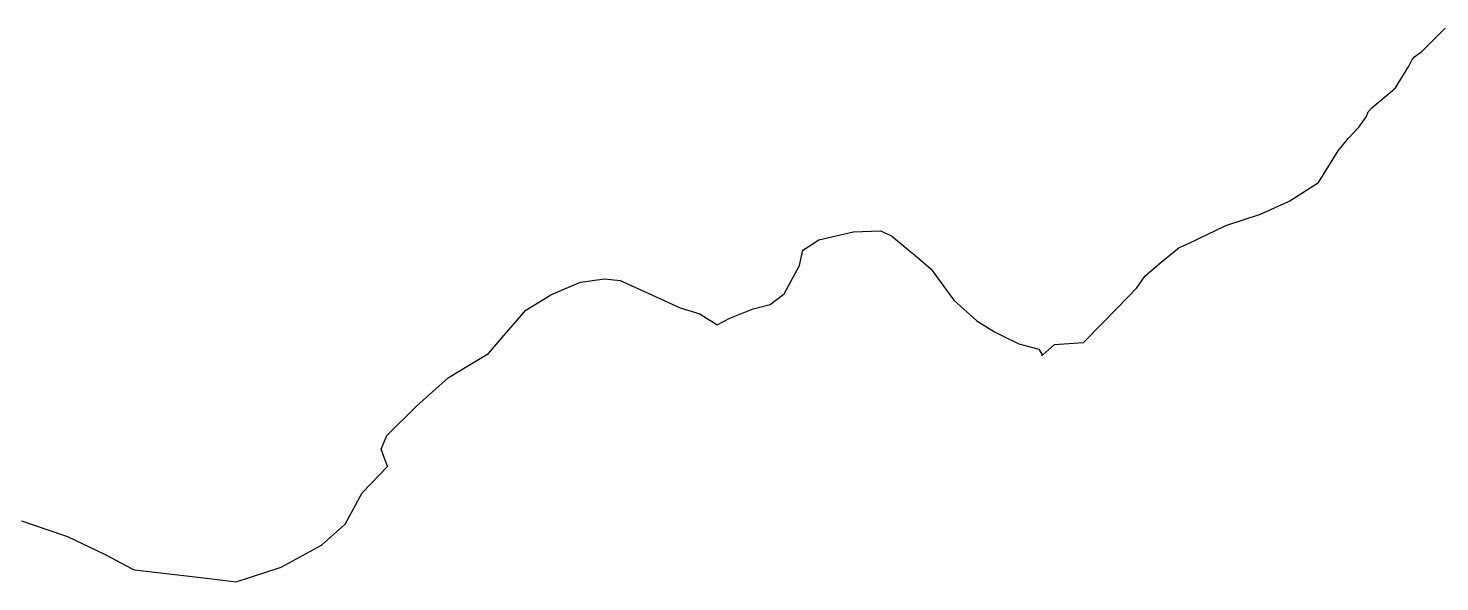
# Model space of a CAD drawing. Header units: metres. Extents: x 291186 to 378809, y 1824167 to 1998918.
# Drawn here: x 334295 to 348114, y 1824167 to 1829581 of the extents above; entities that cross this region are included whole.
import ezdxf

# ---------------------------------------------------------------- set-up
doc = ezdxf.new("R2010")
doc.units = ezdxf.units.M
doc.layers.add('DISTRICT BOUNDRY', color=86, linetype='Continuous')

msp = doc.modelspace()

# ---------------------------------------------------------------- linework, layer by layer
at = {"layer": 'DISTRICT BOUNDRY'}
msp.add_polyline3d([(334231, 1824764, 0), (334324, 1824731, 0), (334404, 1824704, 0), (334458, 1824685, 0), (334679, 1824608, 0), (335048, 1824433, 0), (335063, 1824427, 0), (335104, 1824405, 0), (335314, 1824294, 0), (335337, 1824282, 0), (336039, 1824203, 0), (336331, 1824167, 0), (336771, 1824310, 0), (337166, 1824524, 0), (337398, 1824731, 0), (337564, 1825037, 0), (337814, 1825294, 0), (337750, 1825462, 0), (337807, 1825596, 0), (338101, 1825889, 0), (338407, 1826162, 0), (338492, 1826213, 0), (338802, 1826399, 0), (338956, 1826579, 0), (339167, 1826822, 0), (339359, 1826941, 0), (339411, 1826973, 0), (339577, 1827044, 0), (339703, 1827097, 0), (339938, 1827130, 0), (340090, 1827112, 0), (340408, 1826970, 0), (340677, 1826847, 0), (340871, 1826788, 0), (341041, 1826681, 0), (341165, 1826745, 0), (341394, 1826835, 0), (341560, 1826878, 0), (341696, 1826984, 0), (341846, 1827260, 0), (341880, 1827411, 0), (341951, 1827457, 0), (342034, 1827510, 0), (342376, 1827591, 0), (342638, 1827601, 0), (342748, 1827549, 0), (343013, 1827329, 0), (343134, 1827224, 0), (343357, 1826920, 0), (343583, 1826720, 0), (343754, 1826612, 0), (343820, 1826580, 0), (343993, 1826495, 0), (344189, 1826443, 0), (344198, 1826427, 0), (344217, 1826393, 0), (344219, 1826384, 0), (344221, 1826381, 0), (344224, 1826384, 0), (344342, 1826486, 0), (344628, 1826508, 0), (344964, 1826849, 0), (345149, 1827042, 0), (345230, 1827158, 0), (345388, 1827292, 0), (345564, 1827436, 0), (345656, 1827474, 0), (346021, 1827652, 0), (346360, 1827761, 0), (346634, 1827886, 0), (346647, 1827893, 0), (346927, 1828073, 0), (347120, 1828381, 0), (347219, 1828504, 0), (347321, 1828613, 0), (347397, 1828717, 0), (347413, 1828762, 0), (347450, 1828801, 0), (347453, 1828805, 0), (347629, 1828954, 0), (347682, 1828998, 0), (347812, 1829211, 0), (347831, 1829248, 0), (347844, 1829275, 0), (347866, 1829303, 0), (347911, 1829333, 0), (347937, 1829350, 0), (348166, 1829581, 0)], dxfattribs=at)

doc.saveas('drawing.dxf')
